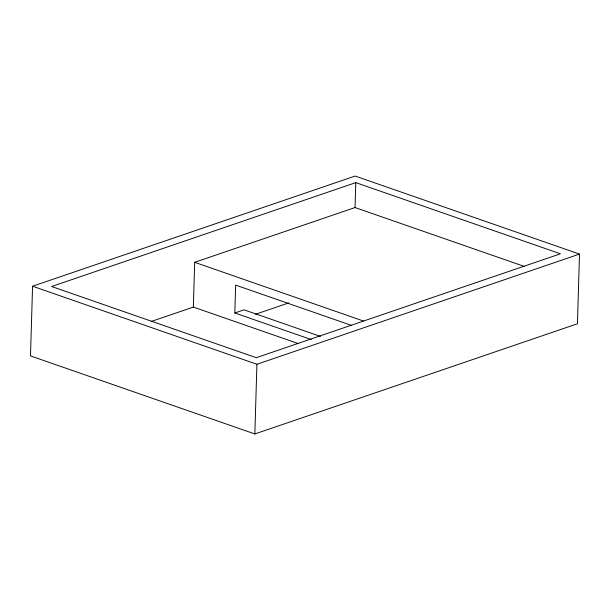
<?xml version="1.0" encoding="UTF-8"?>
<svg xmlns="http://www.w3.org/2000/svg" width="610" height="610" viewBox="0 0 610 610"><rect width="100%" height="100%" fill="white"/><g stroke="black" fill="none" stroke-linecap="round" stroke-linejoin="round"><path stroke-width="0.91" d="M32.566 286.227L30.5 355.912L254.85 433.954L577.434 323.773L579.5 254.088L355.15 176.046L32.566 286.227L256.917 364.269L579.5 254.088M151.143 321.5L193.347 307.082L194.681 262.315L355.043 207.545L524.684 266.547M311.199 339.541L234.827 312.976L235.651 285.106L351.558 325.42M254.85 433.954L256.917 364.269M355.043 207.545L355.782 182.626L560.43 253.806L256.284 357.689L51.636 286.509L355.782 182.626M234.827 312.976L244.038 309.827L320.41 336.392M255.483 314.28L288.774 302.911M194.681 262.315L363.423 321.012M193.347 307.082L298.366 343.613"/></g></svg>
